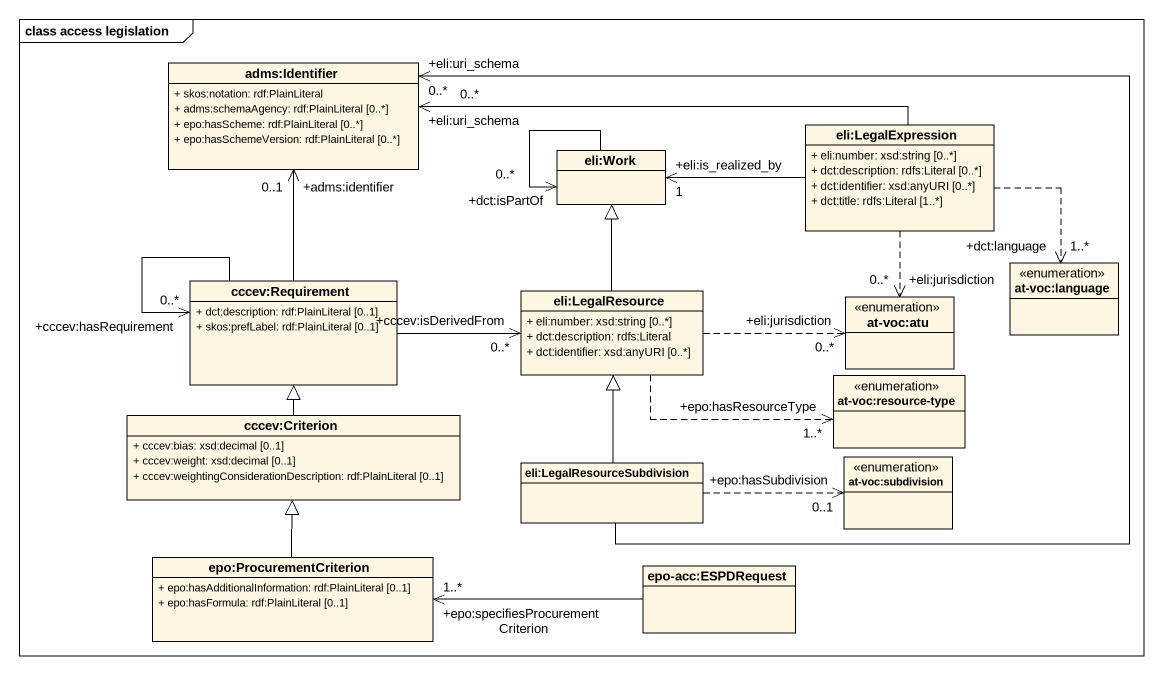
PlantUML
@startuml
mainframe class access legislation
hide circle
hide empty members
skinparam classAttributeIconSize 0
class "adms:Identifier" as adms_Identifier {
  + skos:notation: rdf:PlainLiteral
  + adms:schemaAgency: rdf:PlainLiteral [0..*]
  + epo:hasScheme: rdf:PlainLiteral [0..*]
  + epo:hasSchemeVersion: rdf:PlainLiteral [0..*]
}
class "eli:LegalExpression" as eli_LegalExpression {
  + eli:number: xsd:string [0..*]
  + dct:description: rdfs:Literal [0..*]
  + dct:identifier: xsd:anyURI [0..*]
  + dct:title: rdfs:Literal [1..*]
}
class "eli:Work" as eli_Work
class "cccev:Requirement" as cccev_Requirement {
  + dct:description: rdf:PlainLiteral [0..1]
  + skos:prefLabel: rdf:PlainLiteral [0..1]
}
class "eli:LegalResource" as eli_LegalResource {
  + eli:number: xsd:string [0..*]
  + dct:description: rdfs:Literal
  + dct:identifier: xsd:anyURI [0..*]
}
enum "at-voc:atu" as at_voc_atu
enum "at-voc:language" as at_voc_language
enum "at-voc:resource-type" as at_voc_resource_type
class "cccev:Criterion" as cccev_Criterion {
  + cccev:bias: xsd:decimal [0..1]
  + cccev:weight: xsd:decimal [0..1]
  + cccev:weightingConsiderationDescription: rdf:PlainLiteral [0..1]
}
enum "at-voc:subdivision" as at_voc_subdivision
class "eli:LegalResourceSubdivision" as eli_LegalResourceSubdivision
class "epo:ProcurementCriterion" as epo_ProcurementCriterion {
  + epo:hasAdditionalInformation: rdf:PlainLiteral [0..1]
  + epo:hasFormula: rdf:PlainLiteral [0..1]
}
class "epo-acc:ESPDRequest" as epo_acc_ESPDRequest
eli_LegalExpression -left-> "+eli:uri_schema\n0..*" adms_Identifier
eli_LegalExpression -left-> "+eli:is_realized_by\n1" eli_Work
eli_LegalExpression ..> "+eli:jurisdiction\n0..*" at_voc_atu
eli_LegalExpression ..> "+dct:language\n1..*" at_voc_language
eli_Work --> "+dct:isPartOf\n0..*" eli_Work
cccev_Requirement -up-> "+adms:identifier\n0..1" adms_Identifier
cccev_Requirement --> "+cccev:hasRequirement\n0..*" cccev_Requirement
cccev_Requirement -right-> "+cccev:isDerivedFrom\n0..*" eli_LegalResource
eli_LegalResource -up-|> eli_Work
eli_LegalResource .right.> "+eli:jurisdiction\n0..*" at_voc_atu
eli_LegalResource .right.> "+epo:hasResourceType\n1..*" at_voc_resource_type
cccev_Criterion -up-|> cccev_Requirement
eli_LegalResourceSubdivision -up-> "+eli:uri_schema\n0..*" adms_Identifier
eli_LegalResourceSubdivision -up-|> eli_LegalResource
eli_LegalResourceSubdivision .right.> "+epo:hasSubdivision\n0..1" at_voc_subdivision
epo_ProcurementCriterion -up-|> cccev_Criterion
epo_acc_ESPDRequest -left-> "+epo:specifiesProcurementCriterion\n1..*" epo_ProcurementCriterion
@enduml
